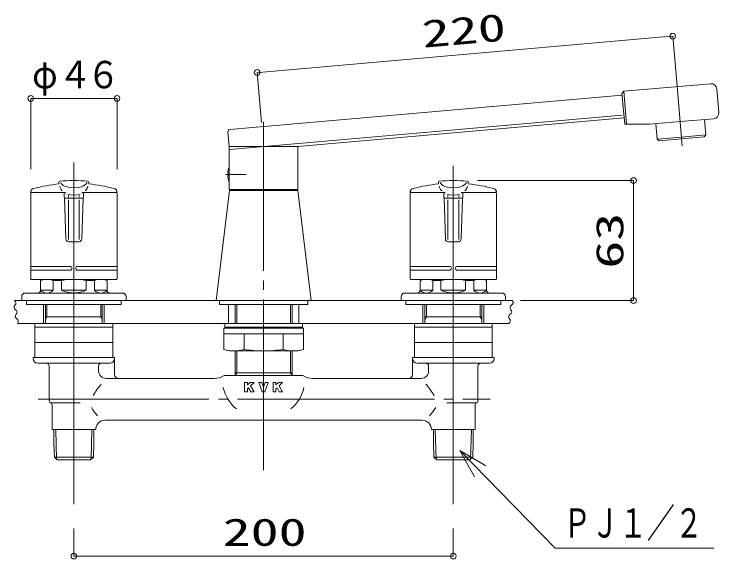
# Model space of a CAD drawing. Units: millimetres on the paper. Extents: x -305 to 305, y -152 to 152.
# Drawn here: x -252.7 to -178.4, y 40.8 to 98.2 of the extents above; entities that cross this region are included whole.
import ezdxf
from ezdxf.enums import TextEntityAlignment as Align

# ---------------------------------------------------------------- set-up
doc = ezdxf.new("R2010")
doc.units = ezdxf.units.MM
doc.linetypes.add('LONG_CHAIN', pattern=[21, 18, -1, 1, -1])
doc.linetypes.add('LONG_DOUBLE_CHAIN', pattern=[21.8, 18, -1, 0.6, -0.6, 0.6, -1])
doc.layers.add('0-0_0', color=7, linetype='Continuous', lineweight=9)
doc.layers.add('0-1_VIEW0001', color=7, linetype='Continuous', lineweight=9)
doc.styles.add('ＭＳ ゴシック', font='')
doc.styles.get('ＭＳ ゴシック').set_extended_font_data('MS Gothic')

# ---------------------------------------------------------------- blocks, each defined once
blk = doc.blocks.new('_ORIGIN')
at = {"layer": '0-0_0'}
blk.add_line((0, 0), (-1, 0), dxfattribs=at)
blk.add_circle((0, 0), 0.5, dxfattribs=at)
blk = doc.blocks.new('SYM0001')
at = {"layer": '0-0_0'}
for p, q in [((0, 0), (10.034, -10.292)), ((0, 0), (2.718, -1.616)), ((0, 0), (1.546, -2.758)), ((10.034, -10.292), (26.747, -10.292))]:
    blk.add_line(p, q, dxfattribs=at)
at = {"layer": '0-0_0', "style": 'ＭＳ ゴシック', "width": 0.7}
blk.add_text('ＰＪ１／２', height=3.079, dxfattribs=at).set_placement((10.891, -10.084), align=Align.BOTTOM_LEFT)

msp = doc.modelspace()

# ---------------------------------------------------------------- linework, layer by layer
at = {"layer": '0-1_VIEW0001'}
for p, q in [((-182.784, 90.598), (-183.245, 95.867)), ((-226.452, 92.087), (-183.843, 95.815)), ((-226.589, 86.765), (-227.05, 92.035)), ((-179.243, 90.854), (-188.408, 90.052)), ((-188.408, 90.052), (-188.59, 89.835)), ((-188.106, 86.598), (-188.408, 90.052)), ((-178.375, 87.818), (-178.593, 90.308)), ((-250.918, 81.844), (-250.918, 89.306)), ((-250.318, 89.306), (-242.418, 89.306)), ((-241.818, 81.844), (-241.818, 89.306)), ((-188.572, 89.636), (-229.943, 86.016)), ((-188.306, 86.598), (-188.59, 89.835)), ((-188.572, 87.542), (-229.943, 83.922)), ((-188.363, 87.245), (-222.748, 84.237)), ((-182.457, 86.858), (-178.92, 87.168)), ((-179.887, 87.083), (-179.745, 85.459)), ((-185.694, 86.575), (-188.306, 86.598)), ((-185.694, 86.575), (-182.457, 86.857)), ((-185.027, 86.633), (-184.885, 85.01)), ((-230.125, 85.8), (-229.987, 84.231)), ((-179.745, 85.459), (-182.315, 85.234)), ((-179.926, 85.243), (-179.745, 85.459)), ((-184.885, 85.01), (-182.315, 85.234)), ((-184.668, 84.828), (-184.885, 85.01)), ((-184.668, 84.828), (-182.297, 85.035)), ((-179.926, 85.243), (-182.297, 85.035)), ((-229.988, 79.695), (-229.988, 84.235)), ((-222.748, 84.235), (-222.748, 79.695)), ((-230.07, 81.415), (-230.15, 81.415)), ((-230.07, 81.175), (-230.15, 81.175)), ((-230.07, 81.415), (-230.07, 81.175)), ((-247.946, 80.477), (-247.946, 80.289)), ((-244.79, 80.477), (-244.79, 80.289)), ((-207.946, 80.477), (-207.946, 80.289)), ((-204.79, 80.477), (-204.79, 80.289)), ((-203.828, 80.644), (-187.373, 80.644)), ((-229.968, 79.595), (-231.368, 67.995)), ((-226.368, 79.695), (-229.988, 79.695)), ((-226.368, 79.595), (-229.968, 79.595)), ((-226.368, 79.595), (-229.968, 79.595)), ((-229.648, 79.595), (-229.648, 79.695)), ((-228.758, 79.595), (-229.648, 79.595)), ((-226.368, 79.695), (-222.748, 79.695)), ((-223.978, 79.595), (-222.768, 79.595)), ((-223.978, 79.595), (-222.768, 79.595)), ((-222.768, 79.595), (-221.368, 67.995)), ((-187.373, 68.595), (-187.373, 80.044)), ((-250.918, 70.304), (-250.918, 79.304)), ((-250.818, 79.404), (-247.443, 79.404)), ((-247.336, 79.404), (-250.806, 79.404)), ((-247.383, 78.904), (-247.383, 79.404)), ((-247.343, 78.804), (-247.202, 74.494)), ((-247.283, 78.804), (-246.368, 78.804)), ((-246.933, 78.913), (-246.933, 79.064)), ((-245.392, 78.804), (-246.368, 78.804)), ((-245.452, 78.804), (-246.368, 78.804)), ((-245.803, 78.913), (-245.803, 79.064)), ((-245.392, 78.804), (-245.533, 74.494)), ((-245.399, 79.404), (-241.93, 79.404)), ((-245.392, 78.824), (-245.392, 78.804)), ((-245.352, 78.904), (-245.352, 79.404)), ((-241.918, 79.404), (-245.292, 79.404)), ((-241.818, 70.304), (-241.818, 79.304)), ((-210.918, 70.304), (-210.918, 79.304)), ((-210.818, 79.404), (-207.443, 79.404)), ((-207.336, 79.404), (-210.806, 79.404)), ((-207.383, 78.904), (-207.383, 79.404)), ((-207.343, 78.824), (-207.343, 78.804)), ((-207.343, 78.804), (-207.202, 74.494)), ((-207.343, 78.804), (-206.368, 78.804)), ((-207.283, 78.804), (-206.368, 78.804)), ((-206.933, 78.913), (-206.933, 79.064)), ((-205.452, 78.804), (-206.368, 78.804)), ((-205.392, 78.804), (-206.368, 78.804)), ((-205.803, 78.913), (-205.803, 79.064)), ((-205.392, 78.804), (-205.533, 74.494)), ((-205.399, 79.404), (-201.93, 79.404)), ((-205.392, 78.824), (-205.392, 78.804)), ((-205.352, 78.904), (-205.352, 79.404)), ((-201.918, 79.404), (-205.292, 79.404)), ((-201.818, 70.304), (-201.818, 79.304)), ((-246.933, 74.44), (-246.933, 78.629)), ((-245.803, 74.44), (-245.803, 78.629)), ((-206.933, 74.44), (-206.933, 78.629)), ((-205.803, 74.44), (-205.803, 78.629)), ((-246.902, 74.204), (-246.368, 74.204)), ((-245.833, 74.204), (-246.368, 74.204)), ((-206.902, 74.204), (-206.368, 74.204)), ((-205.833, 74.204), (-206.368, 74.204)), ((-246.768, 71.604), (-250.918, 71.604)), ((-241.818, 71.604), (-245.968, 71.604)), ((-210.918, 71.604), (-206.768, 71.604)), ((-205.968, 71.604), (-201.818, 71.604)), ((-246.768, 71.204), (-250.918, 71.204)), ((-241.818, 71.204), (-245.968, 71.204)), ((-210.918, 71.204), (-206.768, 71.204)), ((-205.968, 71.204), (-201.818, 71.204)), ((-246.368, 70.204), (-250.818, 70.204)), ((-249.868, 70.102), (-249.868, 69.095)), ((-248.533, 70.102), (-248.533, 69.095)), ((-248.533, 70.102), (-247.667, 70.102)), ((-247.667, 70.102), (-247.667, 69.095)), ((-246.368, 70.204), (-241.918, 70.204)), ((-245.069, 70.102), (-245.069, 69.095)), ((-245.069, 70.102), (-244.203, 70.102)), ((-244.203, 70.102), (-244.203, 69.095)), ((-242.868, 70.102), (-242.868, 69.095)), ((-206.368, 70.204), (-210.818, 70.204)), ((-209.868, 70.102), (-209.868, 69.095)), ((-208.533, 70.102), (-208.533, 69.095)), ((-208.533, 70.102), (-207.667, 70.102)), ((-207.667, 70.102), (-207.667, 69.095)), ((-206.368, 70.204), (-201.918, 70.204)), ((-205.069, 70.102), (-205.069, 69.095)), ((-205.069, 70.102), (-204.203, 70.102)), ((-204.203, 70.102), (-204.203, 69.095)), ((-202.868, 70.102), (-202.868, 69.095)), ((-248.533, 69.095), (-249.868, 69.095)), ((-246.368, 69.095), (-247.667, 69.095)), ((-246.368, 69.095), (-245.069, 69.095)), ((-244.203, 69.095), (-242.868, 69.095)), ((-208.533, 69.095), (-209.868, 69.095)), ((-206.368, 69.095), (-207.667, 69.095)), ((-206.368, 69.095), (-205.069, 69.095)), ((-204.203, 69.095), (-202.868, 69.095)), ((-251.868, 67.995), (-251.868, 68.395)), ((-251.468, 68.795), (-246.368, 68.795)), ((-241.268, 68.795), (-246.368, 68.795)), ((-240.868, 67.995), (-240.868, 68.395)), ((-211.868, 67.995), (-211.868, 68.395)), ((-211.468, 68.795), (-206.368, 68.795)), ((-201.268, 68.795), (-206.368, 68.795)), ((-200.868, 67.995), (-200.868, 68.395)), ((-251.868, 67.995), (-246.368, 67.995)), ((-251.368, 67.995), (-241.368, 67.995)), ((-251.368, 67.595), (-251.368, 67.995)), ((-240.868, 67.995), (-246.368, 67.995)), ((-241.368, 67.595), (-241.368, 67.995)), ((-226.368, 67.995), (-231.368, 67.995)), ((-231.018, 67.995), (-231.018, 67.595)), ((-226.368, 67.995), (-221.368, 67.995)), ((-221.718, 67.995), (-221.718, 67.595)), ((-211.868, 67.995), (-206.368, 67.995)), ((-201.368, 67.995), (-211.368, 67.995)), ((-211.368, 67.595), (-211.368, 67.995)), ((-201.368, 67.595), (-201.368, 67.995)), ((-199.278, 67.995), (-187.373, 67.995)), ((-251.368, 67.595), (-241.368, 67.595)), ((-249.368, 67.595), (-249.368, 65.595)), ((-249.205, 67.595), (-249.205, 66.277)), ((-243.53, 67.595), (-243.53, 66.277)), ((-243.368, 67.595), (-243.368, 65.595)), ((-226.368, 67.595), (-231.018, 67.595)), ((-229.368, 67.595), (-229.368, 65.595)), ((-229.205, 67.595), (-229.205, 65.595)), ((-226.368, 67.595), (-221.718, 67.595)), ((-223.53, 67.595), (-223.53, 65.595)), ((-223.53, 65.595), (-223.53, 67.595)), ((-201.368, 67.595), (-211.368, 67.595)), ((-209.368, 67.595), (-209.368, 65.595)), ((-209.205, 67.595), (-209.205, 66.277)), ((-203.53, 67.595), (-203.53, 66.277)), ((-203.368, 67.595), (-203.368, 65.595)), ((-249.368, 66.277), (-246.368, 66.277)), ((-249.205, 66.277), (-249.368, 65.995)), ((-243.368, 66.277), (-246.368, 66.277)), ((-243.53, 66.277), (-243.368, 65.995)), ((-209.205, 66.277), (-209.368, 65.995)), ((-209.368, 66.277), (-206.368, 66.277)), ((-203.368, 66.277), (-206.368, 66.277)), ((-203.53, 66.277), (-203.368, 65.995)), ((-246.368, 65.595), (-250.468, 65.595)), ((-250.468, 65.195), (-250.468, 65.595)), ((-246.368, 65.595), (-242.268, 65.595)), ((-242.268, 65.195), (-242.268, 65.595)), ((-222.268, 65.595), (-226.368, 65.595)), ((-222.268, 65.195), (-222.268, 65.595)), ((-206.368, 65.595), (-210.468, 65.595)), ((-210.468, 65.195), (-210.468, 65.595)), ((-206.368, 65.595), (-202.268, 65.595)), ((-202.268, 65.195), (-202.268, 65.595)), ((-250.468, 65.195), (-249.368, 65.195)), ((-250.468, 61.995), (-250.468, 65.195)), ((-250.468, 65.195), (-242.268, 65.195)), ((-242.268, 65.195), (-243.368, 65.195)), ((-242.268, 61.995), (-242.268, 65.195)), ((-230.568, 62.855), (-230.568, 65.095)), ((-226.368, 65.095), (-230.568, 65.095)), ((-230.468, 65.195), (-226.368, 65.195)), ((-229.368, 65.195), (-230.468, 65.195)), ((-230.468, 65.095), (-230.468, 65.195)), ((-229.368, 65.095), (-230.468, 65.095)), ((-222.268, 65.195), (-226.368, 65.195)), ((-226.368, 65.095), (-222.168, 65.095)), ((-223.368, 65.195), (-222.268, 65.195)), ((-223.368, 65.095), (-222.268, 65.095)), ((-222.268, 65.095), (-222.268, 65.195)), ((-222.168, 62.855), (-222.168, 65.095)), ((-202.268, 65.195), (-210.468, 65.195)), ((-210.468, 61.995), (-210.468, 65.195)), ((-210.468, 65.195), (-209.368, 65.195)), ((-202.268, 65.195), (-203.368, 65.195)), ((-202.268, 61.995), (-202.268, 65.195)), ((-226.368, 64.495), (-230.568, 64.495)), ((-228.432, 64.495), (-228.432, 62.855)), ((-226.368, 64.495), (-222.168, 64.495)), ((-224.304, 64.495), (-224.304, 62.855)), ((-250.468, 63.595), (-242.268, 63.595)), ((-202.268, 63.595), (-210.468, 63.595)), ((-229.968, 62.695), (-230.568, 62.855)), ((-226.368, 62.695), (-229.968, 62.695)), ((-229.368, 62.695), (-229.368, 60.095)), ((-229.205, 62.695), (-229.205, 60.377)), ((-226.368, 62.695), (-222.768, 62.695)), ((-223.53, 60.377), (-223.53, 62.695)), ((-223.368, 60.095), (-223.368, 62.695)), ((-222.768, 62.695), (-222.168, 62.855)), ((-250.668, 61.995), (-250.668, 61.895)), ((-246.368, 61.995), (-250.668, 61.995)), ((-246.368, 61.995), (-242.068, 61.995)), ((-242.068, 61.995), (-242.068, 61.895)), ((-242.068, 60.195), (-242.068, 61.995)), ((-210.668, 60.195), (-210.668, 61.995)), ((-206.368, 61.995), (-210.668, 61.995)), ((-210.668, 61.995), (-210.668, 61.895)), ((-246.368, 61.395), (-250.168, 61.395)), ((-248.968, 57.409), (-248.968, 61.095)), ((-246.368, 61.395), (-242.568, 61.395)), ((-243.768, 60.595), (-243.768, 61.095)), ((-206.368, 61.395), (-210.168, 61.395)), ((-208.968, 60.595), (-208.968, 61.095)), ((-206.368, 61.395), (-202.568, 61.395)), ((-203.768, 57.409), (-203.768, 61.095)), ((-229.368, 60.377), (-226.368, 60.377)), ((-229.205, 60.377), (-229.368, 60.095)), ((-223.368, 60.377), (-226.368, 60.377)), ((-223.53, 60.377), (-223.368, 60.095)), ((-231.568, 59.795), (-242.968, 59.795)), ((-230.514, 60.095), (-226.368, 60.095)), ((-230.514, 60.095), (-226.368, 60.095)), ((-222.221, 60.095), (-226.368, 60.095)), ((-209.768, 59.795), (-221.168, 59.795)), ((-228.368, 58.379), (-228.368, 59.379)), ((-228.368, 59.379), (-228.068, 59.379)), ((-228.068, 59.104), (-227.792, 59.379)), ((-228.068, 59.104), (-228.068, 59.379)), ((-228.068, 58.679), (-227.953, 58.794)), ((-227.714, 58.379), (-227.953, 58.794)), ((-227.792, 59.379), (-227.368, 59.379)), ((-227.734, 59.013), (-227.368, 59.379)), ((-227.368, 58.379), (-227.734, 59.013)), ((-226.868, 59.379), (-226.504, 58.379)), ((-226.868, 59.379), (-226.549, 59.379)), ((-226.368, 58.883), (-226.549, 59.379)), ((-226.368, 58.883), (-226.187, 59.379)), ((-225.868, 59.379), (-226.232, 58.379)), ((-225.868, 59.379), (-226.187, 59.379)), ((-225.368, 59.379), (-225.068, 59.379)), ((-225.368, 58.379), (-225.368, 59.379)), ((-225.068, 59.104), (-225.068, 59.379)), ((-225.068, 59.104), (-224.792, 59.379)), ((-225.068, 58.679), (-224.953, 58.794)), ((-224.714, 58.379), (-224.953, 58.794)), ((-224.792, 59.379), (-224.368, 59.379)), ((-224.734, 59.013), (-224.368, 59.379)), ((-224.368, 58.379), (-224.734, 59.013)), ((-228.368, 58.379), (-228.068, 58.379)), ((-228.068, 58.379), (-228.068, 58.679)), ((-227.714, 58.379), (-227.368, 58.379)), ((-226.504, 58.379), (-226.368, 58.379)), ((-226.232, 58.379), (-226.368, 58.379)), ((-225.368, 58.379), (-225.068, 58.379)), ((-225.068, 58.379), (-225.068, 58.679)), ((-224.714, 58.379), (-224.368, 58.379)), ((-248.768, 57.209), (-245.686, 57.209)), ((-248.768, 57.209), (-245.686, 57.209)), ((-203.968, 57.209), (-207.049, 57.209)), ((-203.968, 57.209), (-207.049, 57.209)), ((-248.668, 57.022), (-248.668, 54.395)), ((-204.068, 57.022), (-204.068, 54.395)), ((-248.668, 55.295), (-248.668, 54.995)), ((-226.368, 55.395), (-243.068, 55.395)), ((-226.368, 55.395), (-209.668, 55.395)), ((-204.068, 55.295), (-204.068, 54.995)), ((-246.368, 54.395), (-248.668, 54.395)), ((-248.468, 54.395), (-248.468, 52.971)), ((-248.182, 51.265), (-248.28, 54.395)), ((-246.368, 54.395), (-244.068, 54.395)), ((-244.553, 51.265), (-244.456, 54.395)), ((-244.268, 54.395), (-244.268, 52.971)), ((-206.368, 54.395), (-208.668, 54.395)), ((-208.468, 54.395), (-208.468, 52.971)), ((-208.182, 51.265), (-208.28, 54.395)), ((-206.368, 54.395), (-204.068, 54.395)), ((-204.554, 51.265), (-204.456, 54.395)), ((-204.268, 54.395), (-204.268, 52.971)), ((-248.422, 51.505), (-248.468, 52.971)), ((-244.314, 51.505), (-244.268, 52.971)), ((-208.422, 51.505), (-208.468, 52.971)), ((-204.314, 51.505), (-204.268, 52.971)), ((-248.422, 51.505), (-244.313, 51.505)), ((-248.112, 51.195), (-248.422, 51.505)), ((-244.623, 51.195), (-244.313, 51.505)), ((-208.113, 51.195), (-208.422, 51.505)), ((-204.313, 51.505), (-208.422, 51.505)), ((-204.623, 51.195), (-204.314, 51.505)), ((-248.113, 51.195), (-246.368, 51.195)), ((-244.623, 51.195), (-246.368, 51.195)), ((-208.113, 51.195), (-206.368, 51.195)), ((-204.623, 51.195), (-206.368, 51.195)), ((-246.368, 43.984), (-246.368, 41.071)), ((-206.368, 43.984), (-206.368, 41.071)), ((-245.768, 41.071), (-206.968, 41.071))]:
    msp.add_line(p, q, dxfattribs=at)
at = {"layer": '0-1_VIEW0001', "linetype": 'LONG_CHAIN'}
for p, q in [((-182.234, 84.312), (-182.82, 91.013)), ((-226.368, 50.126), (-226.368, 86.834)), ((-246.368, 50.644), (-246.368, 82.535)), ((-206.368, 46.524), (-206.368, 82.202)), ((-246.368, 81.555), (-246.368, 46.524)), ((-230.378, 81.295), (-228.21, 81.295)), ((-246.368, 50.948), (-246.368, 71.486)), ((-206.368, 50.948), (-206.368, 71.486)), ((-250.133, 57.595), (-226.368, 57.595)), ((-226.368, 57.595), (-202.757, 57.595)), ((-226.368, 57.595), (-202.757, 57.595)), ((-226.368, 57.595), (-202.468, 57.595))]:
    msp.add_line(p, q, dxfattribs=at)
at = {"layer": '0-1_VIEW0001', "linetype": 'LONG_DOUBLE_CHAIN'}
for p, q in [((-252.633, 67.995), (-251.909, 67.995)), ((-251.762, 67.995), (-251.018, 67.995)), ((-241.718, 67.995), (-231.368, 67.995)), ((-211.368, 67.995), (-221.368, 67.995)), ((-200.974, 67.995), (-201.718, 67.995)), ((-200.148, 67.995), (-201.368, 67.995)), ((-249.568, 67.595), (-249.568, 65.595)), ((-243.168, 67.595), (-243.168, 65.595)), ((-230.068, 67.595), (-230.068, 65.595)), ((-222.668, 67.595), (-222.668, 65.595)), ((-209.568, 67.595), (-209.568, 65.595)), ((-203.168, 67.595), (-203.168, 65.595)), ((-252.325, 65.595), (-250.468, 65.595)), ((-242.268, 65.595), (-229.368, 65.595)), ((-223.368, 65.595), (-209.368, 65.595)), ((-200.518, 65.595), (-203.368, 65.595))]:
    msp.add_line(p, q, dxfattribs=at)
at = {"layer": '0-1_VIEW0001'}
for points in [[(-229.988, 84.235), (-226.368, 84.235), (-222.748, 84.235)], [(-246.368, 79.867), (-246.815, 79.904), (-247.246, 80.022), (-247.482, 80.143), (-247.694, 80.336), (-247.757, 80.453)], [(-244.978, 80.453), (-245.109, 80.258), (-245.359, 80.082), (-245.579, 79.989), (-245.913, 79.905), (-246.368, 79.867)], [(-206.368, 79.867), (-206.815, 79.904), (-207.246, 80.022), (-207.482, 80.143), (-207.694, 80.336), (-207.757, 80.453)], [(-204.978, 80.453), (-205.109, 80.258), (-205.359, 80.082), (-205.579, 79.989), (-205.913, 79.905), (-206.368, 79.867)], [(-247.592, 79.557), (-247.721, 79.719), (-247.814, 79.921), (-247.851, 80.067)], [(-244.885, 80.067), (-244.948, 79.851), (-245.054, 79.659), (-245.143, 79.557)], [(-226.368, 79.595), (-223.088, 79.595), (-223.088, 79.695)], [(-207.592, 79.557), (-207.721, 79.719), (-207.814, 79.921), (-207.851, 80.067)], [(-204.885, 80.067), (-204.948, 79.851), (-205.054, 79.659), (-205.143, 79.557)], [(-247.343, 78.824), (-247.343, 78.804), (-246.368, 78.804)], [(-245.702, 79.21), (-246.014, 79.128), (-246.368, 79.101), (-246.721, 79.128), (-247.034, 79.21)], [(-206.368, 79.101), (-206.721, 79.128), (-207.034, 79.21)], [(-205.702, 79.21), (-206.014, 79.128), (-206.368, 79.101)], [(-223.368, 67.595), (-223.368, 65.595), (-223.368, 67.595)], [(-230.468, 65.195), (-230.468, 65.595), (-226.368, 65.595)], [(-206.368, 61.995), (-202.068, 61.995), (-202.068, 61.895)]]:
    msp.add_lwpolyline(points, dxfattribs=at)
for centre, radius, start, end in [((-179.19, 90.256), 0.6, 5, 95), ((-178.973, 87.765), 0.6, 275, 5), ((-229.925, 85.817), 0.2, 95, 185), ((-228.254, 81.295), 1.9, 155.84209, 176.37899), ((-228.254, 81.295), 1.9, 183.622, 204.15791), ((-246.368, 63.864), 16.5, 95.48723, 104.93743), ((-247.846, 80.477), 0.1, 95.1699, 180.00001), ((-246.368, 64.144), 16.5, 90, 95.1699), ((-246.368, 64.144), 16.5, 84.8301, 90), ((-244.89, 80.477), 0.1, 0, 84.8301), ((-246.368, 63.864), 16.5, 75.06258, 84.51277), ((-206.368, 63.864), 16.5, 95.48723, 104.93743), ((-207.846, 80.477), 0.1, 95.1699, 180.00001), ((-206.368, 64.144), 16.5, 90, 95.1699), ((-206.368, 64.144), 16.5, 84.8301, 90), ((-204.89, 80.477), 0.1, 0, 84.8301), ((-206.368, 63.864), 16.5, 75.06258, 84.51277), ((-250.806, 79.504), 0.1, 163.72933, 270), ((-250.518, 79.42), 0.4, 104.93743, 163.72933), ((-242.218, 79.42), 0.4, 16.27067, 75.06258), ((-241.93, 79.504), 0.1, 270, 16.27067), ((-210.806, 79.504), 0.1, 163.72933, 270), ((-210.518, 79.42), 0.4, 104.93743, 163.72933), ((-202.218, 79.42), 0.4, 16.27067, 75.06258), ((-201.93, 79.504), 0.1, 270, 16.27067), ((-250.818, 79.304), 0.1, 90, 180.00001), ((-247.283, 78.904), 0.1, 180.00001, 270), ((-247.336, 79.304), 0.1, 0, 90), ((-245.399, 79.304), 0.1, 90, 180.00001), ((-245.452, 78.904), 0.1, 270, 0), ((-241.918, 79.304), 0.1, 0, 90), ((-210.818, 79.304), 0.1, 90, 180.00001), ((-207.283, 78.904), 0.1, 179.99999, 270), ((-207.336, 79.304), 0.1, 0, 90), ((-205.399, 79.304), 0.1, 90, 180.00001), ((-205.452, 78.904), 0.1, 270, 0), ((-201.918, 79.304), 0.1, 0, 90), ((-246.902, 74.504), 0.3, 181.87735, 270), ((-245.833, 74.504), 0.3, 270, 358.12264), ((-206.902, 74.504), 0.3, 181.87735, 270), ((-205.833, 74.504), 0.3, 270, 358.12264), ((-246.768, 71.404), 0.2, 0, 90), ((-246.768, 71.404), 0.2, 270, 0), ((-245.968, 71.404), 0.2, 90, 180), ((-245.968, 71.404), 0.2, 180.00001, 270), ((-206.768, 71.404), 0.2, 0, 90), ((-206.768, 71.404), 0.2, 270, 0), ((-205.968, 71.404), 0.2, 90, 180), ((-205.968, 71.404), 0.2, 180.00001, 270), ((-250.818, 70.304), 0.1, 180.00001, 270), ((-249.2, 68.902), 1.373, 108.4742, 119.09215), ((-249.2, 68.902), 1.373, 60.90786, 71.5258), ((-246.368, 65.317), 4.958, 99.69092, 105.18928), ((-246.368, 65.317), 4.958, 74.81071, 80.30908), ((-243.535, 68.902), 1.373, 108.4742, 119.09215), ((-243.535, 68.902), 1.373, 60.90786, 71.5258), ((-241.918, 70.304), 0.1, 270, 0), ((-210.818, 70.304), 0.1, 180.00001, 270), ((-209.2, 68.902), 1.373, 108.4742, 119.09215), ((-209.2, 68.902), 1.373, 60.90786, 71.5258), ((-206.368, 65.317), 4.958, 99.69092, 105.18928), ((-206.368, 65.317), 4.958, 74.81071, 80.30908), ((-203.535, 68.902), 1.373, 108.4742, 119.09215), ((-203.535, 68.902), 1.373, 60.90786, 71.5258), ((-201.918, 70.304), 0.1, 270, 0), ((-250.168, 69.095), 0.3, 270, 0), ((-249.2, 69.688), 0.893, 221.59699, 318.404), ((-246.368, 71.758), 2.962, 243.992, 270), ((-246.368, 71.758), 2.962, 270, 296.008), ((-243.535, 69.688), 0.893, 221.59699, 318.404), ((-242.568, 69.095), 0.3, 180.00101, 270), ((-210.168, 69.095), 0.3, 270, 359.999), ((-209.2, 69.688), 0.893, 221.596, 318.403), ((-206.368, 71.758), 2.962, 243.992, 270), ((-206.368, 71.758), 2.962, 270, 296.008), ((-203.535, 69.688), 0.893, 221.596, 318.403), ((-202.568, 69.095), 0.3, 180.00001, 270), ((-251.468, 68.395), 0.4, 90, 180), ((-241.268, 68.395), 0.4, 0, 90), ((-211.468, 68.395), 0.4, 90, 180), ((-201.268, 68.395), 0.4, 0, 90), ((-252.775, 67.733), 0.298, 312.967, 61.664), ((-200.357, 67.782), 0.299, 296.89, 45.548), ((-252.369, 67.297), 0.298, 132.967, 241.66401), ((-252.651, 66.773), 0.298, 312.967, 61.664), ((-200.087, 67.248), 0.299, 116.89, 225.548), ((-200.505, 66.822), 0.299, 296.89, 45.548), ((-252.245, 66.337), 0.298, 132.967, 241.66401), ((-200.235, 66.288), 0.299, 116.89, 225.548), ((-252.528, 65.813), 0.298, 312.967, 61.664), ((-200.654, 65.862), 0.299, 296.89, 45.548), ((-229.5, 66.339), 3.644, 252.956, 287.044), ((-226.368, 76.088), 13.393, 261.135, 270), ((-226.368, 76.088), 13.393, 270, 278.865), ((-223.236, 66.339), 3.644, 252.956, 287.044), ((-250.168, 61.895), 0.5, 180.00001, 270), ((-242.568, 61.895), 0.5, 270, 0), ((-210.168, 61.895), 0.5, 180.00001, 270), ((-202.568, 61.895), 0.5, 270, 0), ((-249.268, 61.095), 0.3, 0, 90), ((-243.468, 61.095), 0.3, 90, 180.00001), ((-209.268, 61.095), 0.3, 0, 90), ((-203.468, 61.095), 0.3, 90, 180.00001), ((-242.968, 60.595), 0.8, 180.00001, 270), ((-241.668, 60.195), 0.4, 180.00001, 270), ((-211.068, 60.195), 0.4, 270, 0), ((-209.768, 60.595), 0.8, 270, 0), ((-231.568, 61.795), 2, 270, 301.788), ((-221.168, 61.795), 2, 238.212, 270), ((-235.762, 52.847), 10, 140.569, 148.996), ((-226.707, 59.681), 4, 192.359, 230.80899), ((-226.029, 59.681), 4, 309.191, 347.641), ((-216.974, 52.847), 10, 31.004, 39.431), ((-248.768, 57.409), 0.2, 180.00001, 270), ((-248.768, 57.409), 0.2, 180.00001, 270), ((-248.868, 57.022), 0.2, 0, 75.522), ((-248.868, 57.022), 0.2, 0, 75.522), ((-203.868, 57.022), 0.2, 104.478, 180), ((-203.868, 57.022), 0.2, 104.478, 180), ((-203.968, 57.409), 0.2, 270, 0), ((-203.968, 57.409), 0.2, 270, 0), ((-239.391, 59.842), 6, 211.429, 221.677), ((-213.345, 59.842), 6, 318.323, 328.571), ((-243.068, 54.395), 1, 90, 180.001), ((-243.068, 54.395), 1, 90, 180.001), ((-209.668, 54.395), 1, 359.999, 90)]:
    msp.add_arc(centre, radius, start, end, dxfattribs=at)

# ---------------------------------------------------------------- block references
at = {"layer": '0-1_VIEW0001', "xscale": 0.6, "yscale": 0.6}
for p, rotation in [((-183.245, 95.867), 5.0002), ((-227.05, 92.035), 185.0002), ((-250.918, 89.306), 180), ((-187.373, 80.644), 90), ((-187.373, 67.995), 270), ((-246.368, 41.071), 180)]:
    msp.add_blockref('_ORIGIN', p, dxfattribs=dict(at, rotation=rotation))
for p in [(-241.818, 89.306), (-206.368, 41.071)]:
    msp.add_blockref('_ORIGIN', p, dxfattribs=at)
at = {"layer": '0-1_VIEW0001'}
msp.add_blockref('SYM0001', (-205.67, 52.18), dxfattribs=at)

# ---------------------------------------------------------------- texts
at = {"layer": '0-1_VIEW0001', "style": 'ＭＳ ゴシック', "width": 1.5}
for s, rotation, p in [('220', 5, (-209.461, 93.783)), ('63', 90, (-187.582, 71.361))]:
    msp.add_text(s, height=2.889, rotation=rotation, dxfattribs=at).set_placement(p, align=Align.BOTTOM_LEFT)
at = {"layer": '0-1_VIEW0001', "style": 'ＭＳ ゴシック'}
for s, width, p in [('φ', 0.9, (-250.763, 89.505)), ('４', 0.9, (-248.015, 89.505)), ('６', 0.9, (-245.033, 89.505)), ('200', 1.5, (-230.679, 41.28))]:
    msp.add_text(s, height=2.889, dxfattribs=dict(at, width=width)).set_placement(p, align=Align.BOTTOM_LEFT)

doc.saveas('drawing.dxf')
